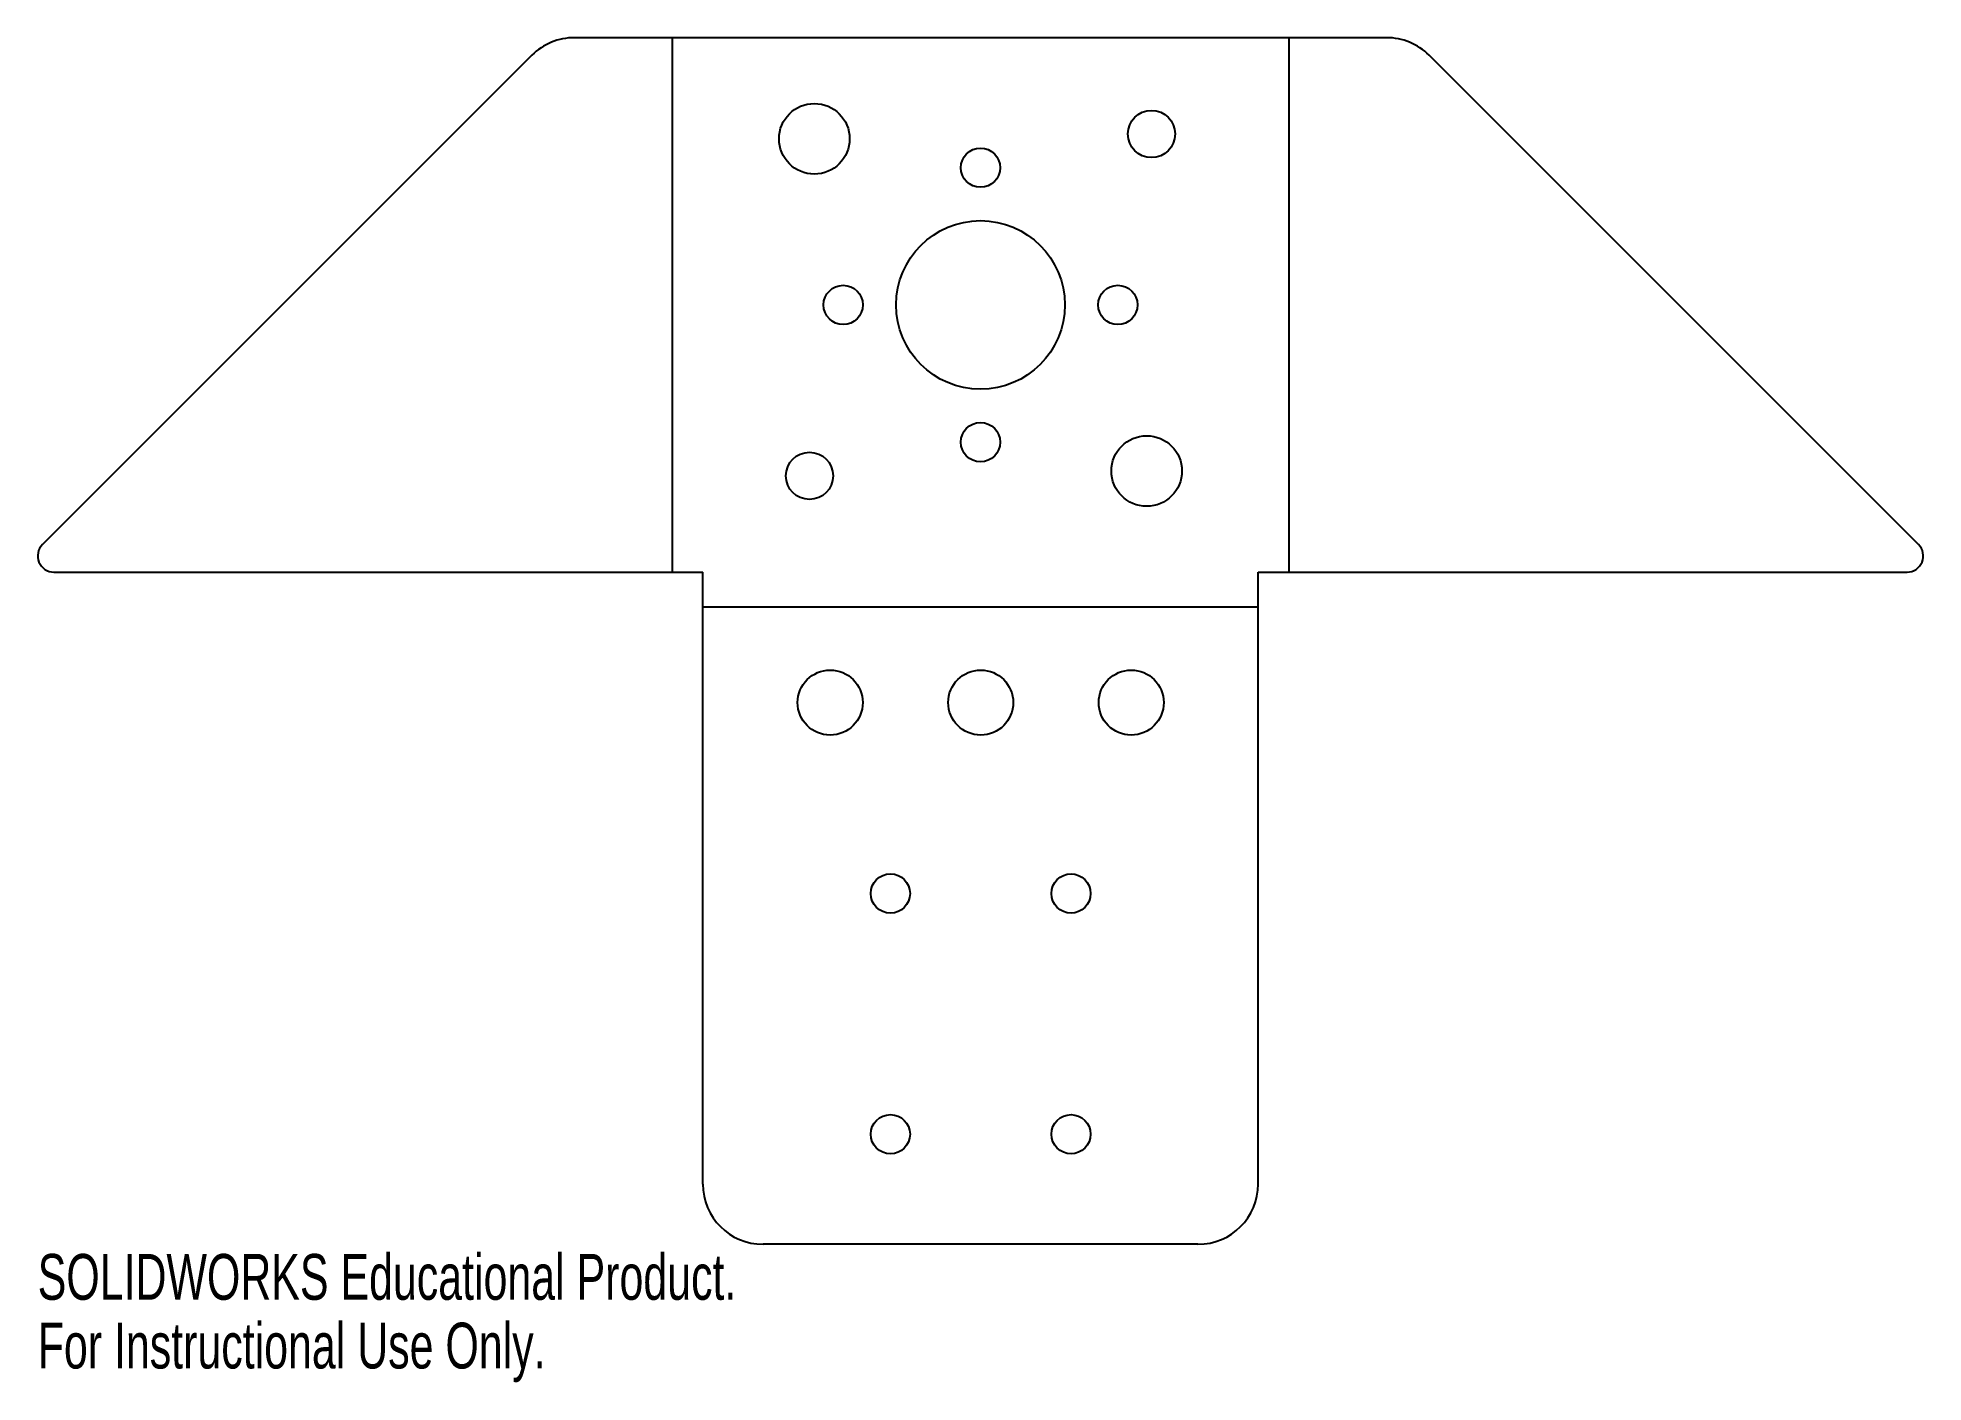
# Model space of a CAD drawing. Header units: inches. Extents: x 0 to 7.83, y -3.37 to 2.22.
import ezdxf

# ---------------------------------------------------------------- set-up
doc = ezdxf.new("R2010")
doc.units = ezdxf.units.IN
doc.header["$MEASUREMENT"] = 0
doc.styles.add('SLDTEXTSTYLE0', font='TXT', dxfattribs={"width": 0.7})

msp = doc.modelspace()

# ---------------------------------------------------------------- linework, layer by layer
at = {"color": 7, "linetype": 'Continuous', "lineweight": 25}
for p, q in [((5.6004, 2.22), (2.2286, 2.22)), ((2.0518, 2.1468), (0.0197, 0.1147)), ((7.8093, 0.1147), (5.7772, 2.1468)), ((0.0672, 0), (2.7615, 0)), ((2.7615, -2.5419), (2.7615, 0)), ((5.0675, 0), (7.7618, 0)), ((5.0675, -2.5419), (5.0675, 0)), ((4.8175, -2.7919), (3.0115, -2.7919))]:
    msp.add_line(p, q, dxfattribs=at)
at = {"color": 7, "linetype": 'Continuous'}
for p, q in [((2.6347, 2.22), (2.6347, 0)), ((5.1942, 2.22), (5.1942, 0)), ((5.0675, -0.146), (2.7615, -0.146))]:
    msp.add_line(p, q, dxfattribs=at)
at = {"color": 7, "linetype": 'Continuous', "lineweight": 25}
for centre, radius in [((3.2245, 1.8), 0.1465), ((4.6245, 1.82), 0.098), ((3.9145, 1.68), 0.0815), ((3.9145, 1.11), 0.35), ((3.3445, 1.11), 0.0815), ((4.4845, 1.11), 0.0815), ((3.9145, 0.54), 0.0815), ((4.6045, 0.42), 0.1465), ((3.2045, 0.4), 0.098), ((3.2903, -0.5419), 0.135), ((3.9153, -0.5419), 0.135), ((4.5403, -0.5419), 0.135), ((3.5403, -1.3348), 0.0815), ((4.2903, -1.3348), 0.0815), ((3.5403, -2.3348), 0.0815), ((4.2903, -2.3348), 0.0815)]:
    msp.add_circle(centre, radius, dxfattribs=at)
for centre, radius, start, end in [((2.2286, 1.97), 0.25, 90, 135), ((5.6004, 1.97), 0.25, 45, 90), ((0.0672, 0.0672), 0.0672, 135, 270), ((7.7618, 0.0672), 0.0672, 270, 45), ((3.0115, -2.5419), 0.25, 180, 270), ((4.8175, -2.5419), 0.25, 270, 0)]:
    msp.add_arc(centre, radius, start, end, dxfattribs=at)

# ---------------------------------------------------------------- texts
at = {"color": 7, "linetype": 'Continuous', "char_height": 0.1903, "attachment_point": 1, "style": 'SLDTEXTSTYLE0'}
for s, insert in [('SOLIDWORKS Educational Product.', (0, -2.8321)), ('For Instructional Use Only.', (0, -3.1175))]:
    msp.add_mtext(s, dxfattribs=dict(at, insert=insert))

doc.saveas('drawing.dxf')
